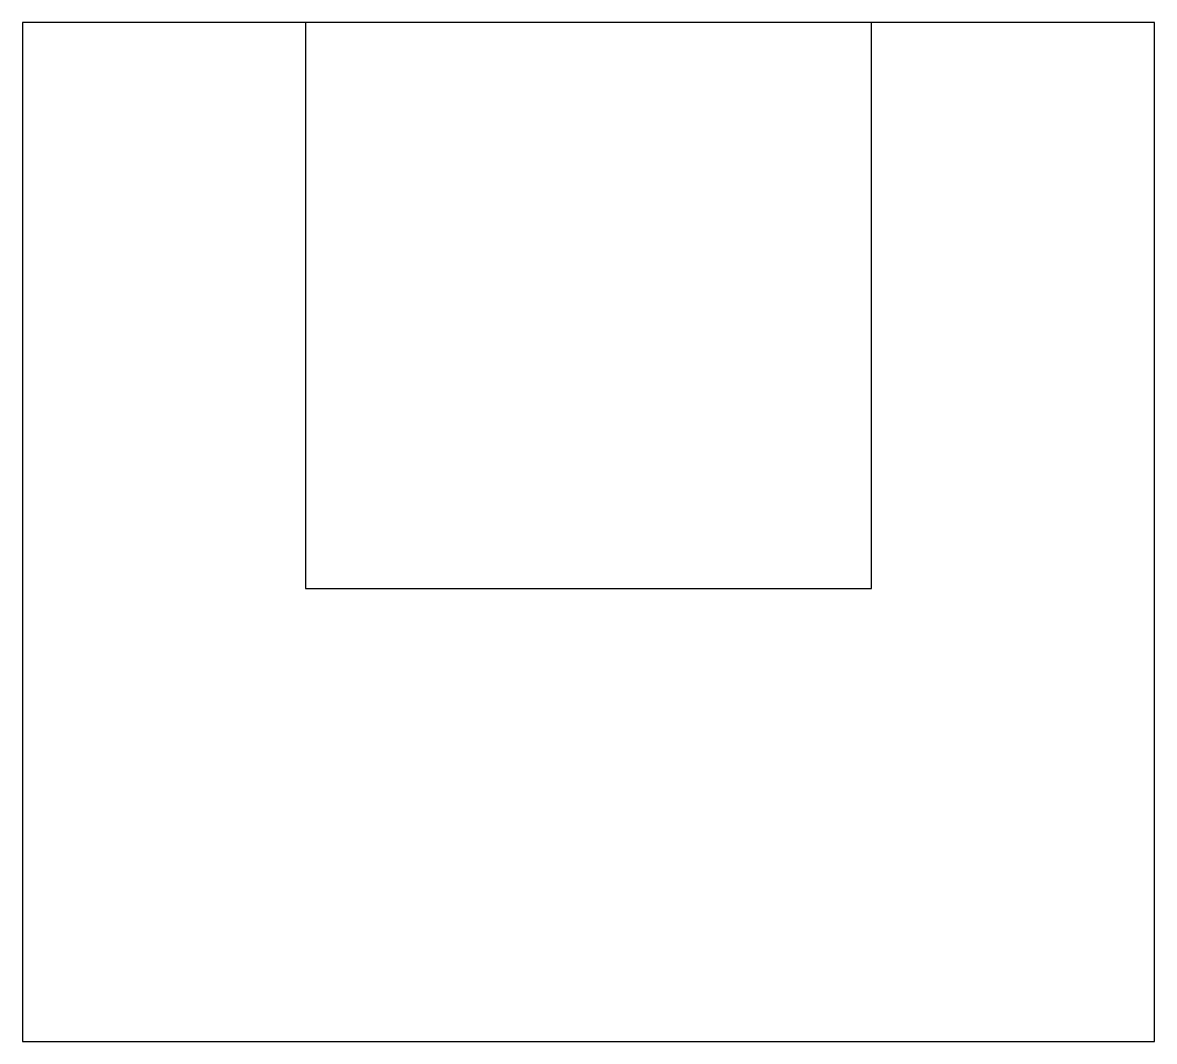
# Model space of a CAD drawing. Header units: metres. Extents: x 0 to 20, y 0 to 18.
import ezdxf

# ---------------------------------------------------------------- set-up
doc = ezdxf.new("R2010")
doc.units = ezdxf.units.M
doc.layers.add('BOUNDARY', color=7, linetype='Continuous')
doc.layers.add('HOLE', color=1, linetype='Continuous')

msp = doc.modelspace()

# ---------------------------------------------------------------- linework, layer by layer
at = {"layer": 'BOUNDARY'}
msp.add_lwpolyline([(0, 0), (20, 0), (20, 18), (0, 18)], close=True, dxfattribs=at)
at = {"layer": 'HOLE'}
msp.add_lwpolyline([(5, 8), (15, 8), (15, 18), (5, 18)], close=True, dxfattribs=at)

doc.saveas('drawing.dxf')
